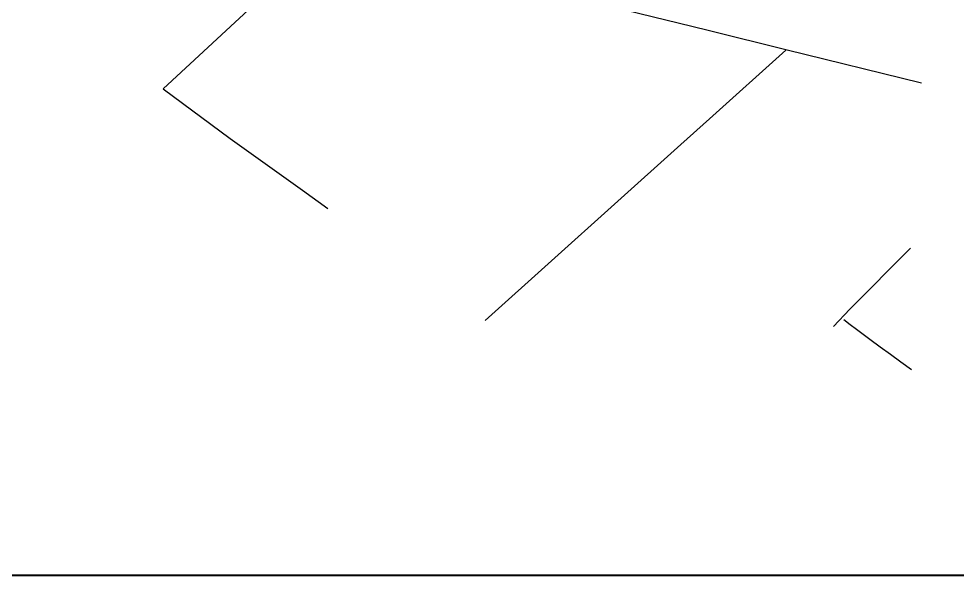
# Model space of a CAD drawing. Header units: millimetres. Extents: x 127045 to 128191, y 151549 to 152340.
# Drawn here: x 127664 to 127984.7, y 151549.4 to 151739.9 of the extents above; entities that cross this region are included whole.
import ezdxf
from ezdxf.enums import TextEntityAlignment as Align

# ---------------------------------------------------------------- set-up
doc = ezdxf.new("R2010")
doc.units = ezdxf.units.MM
doc.header["$MEASUREMENT"] = 0
doc.layers.get('0').update_dxf_attribs({"color": 252, "linetype": 'CONTINUOUS'})
doc.layers.add('CARTOUCHE', color=7, linetype='CONTINUOUS')
doc.layers.add('TGV_344$0$36', color=252, linetype='CONTINUOUS')
doc.styles.add('ROMANS', font='romans')

# ---------------------------------------------------------------- blocks, each defined once
blk = doc.blocks.new('CARTOUA0')
at = {"layer": 'CARTOUCHE', "const_width": 0.68}
blk.add_lwpolyline([(949.88, 0), (0, 0), (0, 790)], dxfattribs=at)
at = {"layer": 'CARTOUCHE', "style": 'ROMANS'}
for tag, p in [('*1', (1046.5, 81)), ('*2', (1046, 74.5)), ('*3', (1046.5, 68)), ('*4', (1046.5, 61.5))]:
    blk.add_attdef(tag, text='', height=3.41, dxfattribs=at).set_placement(p, align=Align.CENTER)
for tag, p in [('NO', (1106.04, 36.62)), ('ECH', (1105.49, 30.73)), ('DAT', (1105.49, 24.88)), ('SER', (1105.49, 19.02)), ('BUR', (1105.49, 13.17)), ('APP', (1106.04, 7.22)), ('DES', (1105.49, 1.46))]:
    blk.add_attdef(tag, p, '', height=2.93, dxfattribs=at)
blk = doc.blocks.new('TGV_344')
at = {"layer": 'TGV_344$0$36'}
for p, q in [((127783.471, 151781.092, 65.072998), (127713.37, 151715.995, 64.011002)), ((127894.07, 151737.308, 65.591003), (127862.67, 151744.904, 65.571999)), ((127900.07, 151735.808, 65.556999), (127894.07, 151737.308, 65.591003)), ((127926.169, 151729.311, 65.411003), (127900.07, 151735.808, 65.556999)), ((127972.469, 151717.917, 66.527), (127926.169, 151729.311, 65.411003)), ((127713.37, 151715.995, 64.011002), (127736.169, 151698.999, 63.138)), ((127890.269, 151697.012, 64.302002), (127900.069, 151705.712, 64.581001)), ((127736.169, 151698.999, 63.138), (127760.969, 151681.403, 62.966)), ((127823.367, 151636.814, 62.727001), (127890.269, 151697.012, 64.302002)), ((127760.969, 151681.403, 62.966), (127769.569, 151675.105, 62.703999)), ((127948.067, 151640.625, 65.998001), (127968.767, 151661.524, 66.43)), ((127942.467, 151634.725, 65.944), (127948.067, 151640.625, 65.998001)), ((127945.926, 151637.155, 65.747002), (127948.133703, 151635.463758, 65.821501)), ((127948.133703, 151635.463758, 65.821501), (127950.349135, 151633.782654, 65.896)), ((127950.349135, 151633.782654, 65.896), (127952.572249, 151632.111723, 65.970499)), ((127952.572249, 151632.111723, 65.970499), (127954.803, 151630.451, 66.044998)), ((127954.803, 151630.451, 66.044998), (127958.347659, 151627.837282, 66.110249)), ((127958.347659, 151627.837282, 66.110249), (127961.904262, 151625.239839, 66.175499)), ((127961.904262, 151625.239839, 66.175499), (127965.472734, 151622.658727, 66.240749)), ((127965.472734, 151622.658727, 66.240749), (127969.053, 151620.094, 66.306))]:
    blk.add_line(p, q, dxfattribs=at)
at = {"layer": 'TGV_344$0$36', "linetype": 'Continuous'}
blk.add_line((127900.069, 151705.712, 64.581001), (127926.169, 151729.211, 65.328003), dxfattribs=at)
blk = doc.blocks.new('FR-344-A')
blk.add_blockref('TGV_344', (0, 0))

msp = doc.modelspace()

# ---------------------------------------------------------------- block references
msp.add_blockref('FR-344-A', (0, 0))
at = {"layer": 'CARTOUCHE', "color": 7}
msp.add_blockref('CARTOUA0', (127045.538, 151549.704), dxfattribs=at)

doc.saveas('drawing.dxf')
